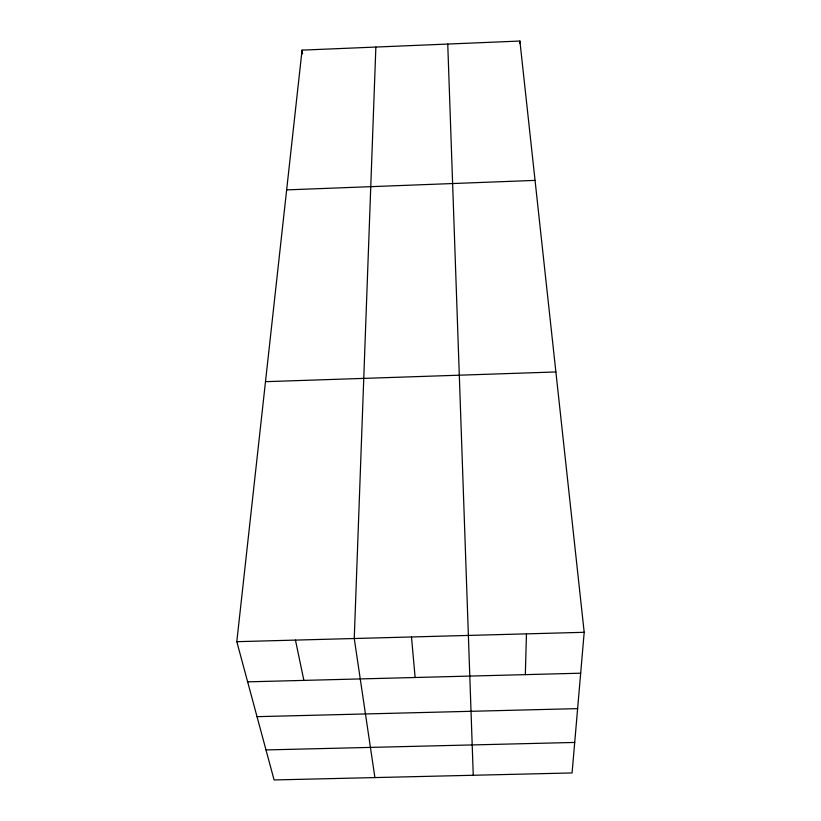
<?xml version="1.0" encoding="UTF-8"?>
<svg xmlns="http://www.w3.org/2000/svg" width="821" height="821" viewBox="0 0 821 821"><rect width="100%" height="100%" fill="white"/><g stroke="black" fill="none" stroke-linecap="round" stroke-linejoin="round"><path stroke-width="1.23" d="M519.857 43.575L519.898 41.05L302.066 50.132L236.807 641.683L274.091 779.95L572.083 772.941L584.193 632.303L519.898 41.05M525.337 674.636L526.456 633.863M375.864 47.054L354.251 638.512L374.91 777.579M286.652 189.887L535.046 180.394M265.491 381.673L555.879 371.964M236.807 641.683L584.193 632.303M247.644 681.851L580.673 673.199M257.024 716.671L577.615 708.626M265.994 749.932L574.71 742.441M295.447 640.093L303.873 680.393M302.066 50.132L302.539 53.878M411.485 636.963L415.128 677.499M447.753 44.057L473.255 775.27"/></g></svg>
